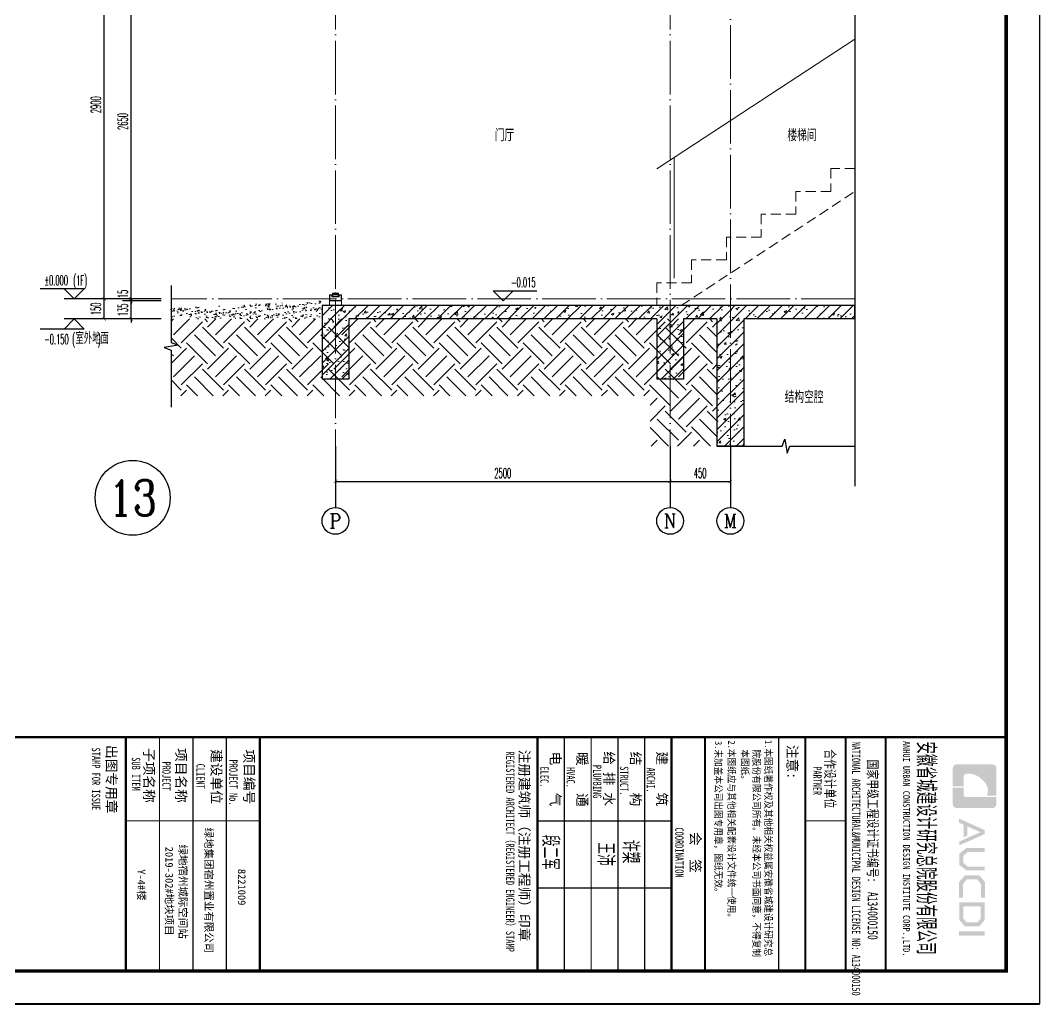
# Model space of a CAD drawing. Extents: x 826826 to 1642106, y -156213 to 399140.
# Drawn here: x 1610583 to 1618196, y 282493 to 289847 of the extents above; entities that cross this region are included whole.
import ezdxf
from ezdxf.enums import TextEntityAlignment as Align

# ---------------------------------------------------------------- set-up
doc = ezdxf.new("R2010")
doc.units = 0
doc.header["$LTSCALE"] = 1000
doc.linetypes.add('DOTE', pattern=[2.42, 2, -0.2, 0.02, -0.2])
doc.linetypes.add('HIDDEN', pattern=[0.375, 0.25, -0.125])
doc.layers.get('0').update_dxf_attribs({"linetype": 'CONTINUOUS'})
doc.layers.get('DEFPOINTS').update_dxf_attribs({"linetype": 'CONTINUOUS'})
for name, color, linetype in [('AXIS', 3, 'CONTINUOUS'), ('AXIS_TEXT', 4, 'CONTINUOUS'), ('DIM_ELEV', 3, 'CONTINUOUS'), ('DIM_SYMB', 3, 'CONTINUOUS'), ('PUB_DIM', 3, 'CONTINUOUS'), ('PUB_TEXT', 2, 'CONTINUOUS'), ('WALL', 5, 'CONTINUOUS'), ('yichutu', 7, 'CONTINUOUS'), ('图签文字', 4, 'CONTINUOUS')]:
    doc.layers.add(name, color=color, linetype=linetype)
for name, color, linetype, lineweight in [('DOTE', 251, 'DOTE', 9), ('PUB_HATCH', 8, 'CONTINUOUS', 9), ('S_WINDOW', 144, 'CONTINUOUS', 15), ('STAIR', 2, 'CONTINUOUS', 18), ('图框', 9, 'CONTINUOUS', 18), ('图签', 147, 'CONTINUOUS', 18), ('填充', 251, 'CONTINUOUS', 5), ('立面-栏杆', 105, 'CONTINUOUS', 15), ('细细', 250, 'CONTINUOUS', 0)]:
    doc.layers.add(name, color=color, linetype=linetype, lineweight=lineweight)
doc.styles.add('_TCH_AXIS', font='COMPLEX', dxfattribs={"bigfont": 'GBCBIG'})
doc.styles.add('_TCH_DIM', font='SIMPLEX.shx', dxfattribs={"width": 0.7, "bigfont": 'GBCBIG.shx'})
doc.styles.add('_TCH_DIM_T3', font='SIMPLEX.shx', dxfattribs={"width": 0.494118, "bigfont": 'GBCBIG.shx'})
doc.styles.add('COMPLEX', font='COMPLEX')
doc.styles.add('HT', font='simhei.ttf')
doc.styles.add('TSSD_REIN', font='tssdeng.shx', dxfattribs={"width": 0.7, "height": 300, "bigfont": 'tssdchn.shx'})
doc.styles.add('宋体', font='', dxfattribs={"height": 50})
doc.styles.add('建筑图签-1', font='simhei.ttf', dxfattribs={"width": 0.7})
doc.styles.add('建筑图签-2', font='TXT.shx', dxfattribs={"width": 0.5, "bigfont": 'HZTXT.shx'})
doc.styles.get('宋体').set_extended_font_data('SimSun')
doc.dimstyles.new('_TCH_ARCH&&25', dxfattribs={"dimtxt": 74.375, "dimasz": 25, "dimexe": 62.5, "dimexo": 75, "dimgap": 25, "dimtad": 1, "dimdec": 0, "dimzin": 0, "dimdsep": 46, "dimtxsty": '_TCH_DIM_T3', "dimblk": 'ARCHTICK', "dimcen": 0.09, "dimclrt": 7, "dimazin": 0, "dimtfac": 1, "dimtdec": 0, "dimtix": 1, "dimtmove": 2, "dimatfit": 3, "dimldrblk": 'ARCHTICK', "dimfxl": 0, "dimtolj": 1, "dimtzin": 0, "dimarcsym": 0})
pattern_1 = [(315, (608471.6497, -241800.7554), (-1.767766953, -1.767766953), []), (315, (608472.8282, -241800.7554), (-1.767766953, -1.767766953), [])]
pattern_2 = [(45, (689015.794, 456209.414), (-44.194174, 44.194174), []), (50, (689015.8, 456209.41), (179.315046, -15.688034), [18.75, -206.25]), (355, (689015.8, 456209.41), (-34.687833, 188.048033), [15, -165]), (100.4514, (689030.74, 456208.1), (144.627345, 172.359886), [15.935047, -175.285528]), (46.1842, (689015.8, 456259.41), (266.81026, -41.379754), [28.125, -309.375]), (96.6356, (689038.03, 456255.97), (233.665676, 243.52947), [23.90257, -262.92825]), (351.1842, (689015.8, 456259.41), (233.66549, 243.52965), [22.5, -247.5]), (21, (689040.8, 456246.91), (149.226763, -100.654723), [18.75, -206.25]), (326, (689040.8, 456246.91), (60.828833, 181.28751), [15, -165]), (71.4514, (689053.23, 456238.53), (210.055657, 80.632624), [15.935047, -175.285528]), (37.5, (689015.794, 456209.414), (3.039964, 83.2234635), [0, -163, 0, -167.5, 0, -165.625]), (7.5, (689015.79, 456209.41), (65.767384, 98.602928), [0, -95.5, 0, -159.25, 0, -63.125]), (327.5, (688960.044, 456209.414), (133.455609, -5.638718), [0, -62.5, 0, -195, 0, -258.75]), (317.5, (688935.04, 456209.41), (145.796542, 25.026246), [0, -81.25, 0, -129.5, 0, -183.75])]

# ---------------------------------------------------------------- blocks, each defined once
blk = doc.blocks.new('院标1')
h = blk.add_hatch(color=150)
h.dxf.hatch_style = 1
edge = h.paths.add_edge_path()
edge.add_spline(control_points=[(116373, 648379), (116379, 648379), (116382, 648379), (116391, 648379), (116391, 648379), (116391, 648379), (116616, 648379), (116616, 648379), (116616, 648379), (116616, 648379), (116616, 648054), (116616, 648054), (116616, 648054), (116616, 648054), (116108, 648054), (116108, 648054), (116108, 648054), (116028, 648054), (115963, 648111), (115963, 648199), (115963, 648199), (115963, 648199), (115963, 649215), (115963, 649215), (115963, 649215), (115963, 649295), (116018, 649360), (116108, 649360), (116108, 649360), (116108, 649360), (116897, 649360), (116897, 649360), (116897, 649360), (116897, 649360), (116897, 649080), (116897, 649080), (116897, 649080), (116897, 649080), (116566, 649140), (116356, 648859), (116356, 648859), (116245, 648719), (116240, 648545), (116247, 648466), (116247, 648466), (116254, 648386), (116247, 648466), (116247, 648466), (116247, 648466), (116247, 648466), (116258, 648374), (116373, 648379)], knot_values=[0, 0, 0, 0, 0.071429, 0.071429, 0.071429, 0.107143, 0.142857, 0.142857, 0.142857, 0.178571, 0.214286, 0.214286, 0.214286, 0.25, 0.285714, 0.285714, 0.285714, 0.321429, 0.357143, 0.357143, 0.357143, 0.392857, 0.428571, 0.428571, 0.428571, 0.464286, 0.5, 0.5, 0.5, 0.535714, 0.571429, 0.571429, 0.571429, 0.607143, 0.642857, 0.642857, 0.642857, 0.678571, 0.714286, 0.714286, 0.714286, 0.75, 0.785714, 0.785714, 0.785714, 0.821429, 0.857143, 0.857143, 0.857143, 0.928571, 1, 1, 1, 1], degree=3, periodic=0)
h = blk.add_hatch(color=150)
h.dxf.hatch_style = 1
edge = h.paths.add_edge_path()
edge.add_spline(control_points=[(117268, 649215), (117268, 649215), (117268, 648199), (117268, 648199), (117268, 648199), (117268, 648114), (117212, 648054), (117123, 648054), (117123, 648054), (117123, 648054), (116663, 648054), (116663, 648054), (116663, 648054), (116663, 648054), (116663, 648379), (116663, 648379), (116663, 648379), (116663, 648379), (116865, 648379), (116865, 648379), (116865, 648379), (116907, 648379), (116941, 648413), (116941, 648455), (116941, 648455), (116941, 648455), (116941, 649360), (116941, 649360), (116941, 649360), (116941, 649360), (117123, 649360), (117123, 649360), (117123, 649360), (117204, 649360), (117268, 649306), (117268, 649215)], knot_values=[0, 0, 0, 0, 0.1, 0.1, 0.1, 0.15, 0.2, 0.2, 0.2, 0.25, 0.3, 0.3, 0.3, 0.35, 0.4, 0.4, 0.4, 0.45, 0.5, 0.5, 0.5, 0.55, 0.6, 0.6, 0.6, 0.65, 0.7, 0.7, 0.7, 0.75, 0.8, 0.8, 0.8, 0.9, 1, 1, 1, 1], degree=3, periodic=0)
blk = doc.blocks.new('GFDDDDRG')
at = {"layer": '图框'}
h = blk.add_hatch(color=256, dxfattribs=at)
h.paths.add_polyline_path([(922489, -158906), (922489, -158969), (922104, -158969), (922104, -158906)])
h.paths.add_polyline_path([(922431, -158530), (922168, -158530), (922168, -158710), (922221, -158772), (922380, -158772), (922431, -158712)], flags=16)
h.paths.add_polyline_path([(922490, -158471), (922109, -158471), (922109, -158732), (922194, -158831), (922408, -158831), (922490, -158733)])
h.paths.add_polyline_path([(922492, -158399), (922434, -158399), (922434, -158196), (922378, -158129), (922219, -158129), (922167, -158196), (922167, -158400), (922107, -158400), (922107, -158169), (922194, -158067), (922408, -158067), (922492, -158166)])
h.paths.add_polyline_path([(922491, -157658), (922491, -157718), (922235, -157718), (922170, -157775), (922170, -157880), (922235, -157937), (922491, -157937), (922491, -157994), (922217, -157994), (922108, -157912), (922108, -157743), (922218, -157658)])
h.paths.add_polyline_path([(922490, -157392), (922490, -157450), (922108, -157621), (922108, -157564), (922425, -157423), (922231, -157335), (922231, -157471), (922173, -157501), (922173, -157311), (922107, -157282), (922107, -157220)])
for p, q in [((920410, -156002), (920410, -159502)), ((921010, -156002), (921010, -159502)), ((921010, -156002), (921010, -159502))]:
    blk.add_line(p, q, dxfattribs=at)
blk.add_lwpolyline([(923310, -107437), (923310, -159999), (893610, -159999), (893610, -107437)], close=True, dxfattribs=at)
blk.add_lwpolyline([(923310, -107437), (923310, -159999), (893610, -159999), (893610, -107437)], close=True, dxfattribs=at)
at = {"layer": '图框', "const_width": 50}
blk.add_lwpolyline([(894110, -159499), (922810, -159499), (922810, -108687), (894110, -108687)], close=True, dxfattribs=at)
at = {"layer": '图框'}
for points, const_width in [([(894110, -156002), (922810, -156002)], 35), ([(909660, -159502), (909660, -156002)], 35), ([(910160, -156002), (910160, -159502)], 17.5), ([(910660, -156002), (910660, -159502)], 17.5), ([(911160, -156002), (911160, -159502)], 17.5), ([(911660, -156002), (911660, -159502)], 35), ([(911660, -156002), (911660, -159502)], 35), ([(915810, -156006), (915810, -159506)], 35), ([(916210, -156006), (916210, -159506)], 17.5), ([(916610, -156006), (916610, -159506)], 17.5), ([(917010, -156006), (917010, -159506)], 17.5), ([(917410, -156006), (917410, -159506)], 17.5), ([(917810, -156006), (917810, -159506)], 35), ([(917810, -156006), (917810, -159506)], 35), ([(918310, -156006), (918310, -159506)], 30), ([(919410, -156002), (919410, -159502)], 17.5), ([(919810, -156002), (919810, -159502)], 30), ([(919810, -156002), (919810, -159502)], 30), ([(920410, -156002), (920410, -159502)], 30), ([(920410, -156002), (920410, -159502)], 30), ([(921010, -156002), (921010, -159502)], 30), ([(909660, -157252), (911660, -157252)], 17.5), ([(917810, -157256), (915810, -157256)], 17.5), ([(920410, -157252), (919810, -157252)], 17.5), ([(917810, -158256), (915810, -158256)], 17.5)]:
    blk.add_lwpolyline(points, dxfattribs=dict(at, const_width=const_width))
at = {"xscale": 0.5, "yscale": 0.5, "zscale": 0.5, "rotation": 270}
blk.add_blockref('院标1', (597985, -98428), dxfattribs=at)
at = {"layer": '图框'}
for s, height, style, width, p in [('3.未加盖本公司出图专用章，图纸无效。', 105, 'HT', 0.88, (918459, -156061)), (' 2.本图纸应与其他相关配套设计文件统一使用。 ', 105, 'HT', 0.88, (918656, -155989)), ('1.本图纸著作权及其他相关权益属安徽省城建设计研究总', 105, 'HT', 0.88, (919206, -156045)), ('NATIONAL ARCHITECTURAL&MUNICIPAL DESIGN LICENSE NO: A134000150', 125, '建筑图签-1', 0.6, (920507, -156070)), ('ANHUI URBAN CONSTRUCTION DESIGN INSTITUTE CORP.,LTD.', 100, '建筑图签-1', 0.91, (921271, -156061)), ('STAMP FOR ISSUE', 125, '建筑图签-1', 0.7, (909150, -156158)), ('REGISTERED ARCHITECT（REGISTERED ENGINEER）STAMP', 125, '建筑图签-1', 0.7, (915339, -156216)), ('本图纸。', 105, 'HT', 0.88, (918854, -156184)), ('院股份有限公司所有。未经本公司书面同意，不得复制', 105, 'HT', 0.88, (919029, -156184)), ('SUB ITEM', 125, '建筑图签-1', 0.7, (909748, -156303)), ('PROJECT', 125, '建筑图签-1', 0.7, (910203, -156366)), ('PROJECT No.', 125, '建筑图签-1', 0.7, (911202, -156337, -899)), ('CLIENT', 125, '建筑图签-1', 0.7, (910713, -156399)), ('ELEC.', 125, '建筑图签-1', 0.7, (915850, -156441)), ('HVAC.', 125, '建筑图签-1', 0.7, (916242, -156449)), ('PLUMBING', 125, '建筑图签-1', 0.7, (916639, -156417)), ('STRUCT.', 125, '建筑图签-1', 0.7, (917042, -156437)), ('ARCHI.', 125, '建筑图签-1', 0.7, (917441, -156457)), ('PARTNER', 125, '建筑图签-1', 0.6, (919927, -156439)), ('COORDINATION', 125, '建筑图签-1', 0.7, (917866, -157352))]:
    blk.add_text(s, height=height, rotation=270, dxfattribs=dict(at, style=style, width=width)).set_placement(p)
at = {"layer": '图签', "color": 2, "style": '宋体'}
for s, height, p in [('绿地集团宿州置业有限公司', 114.67, (910841, -157355)), ('2019-302#地块项目', 114.67, (910249, -157640)), ('绿地宿州城际空间站', 114.7, (910454, -157607)), ('Y-4#楼', 114.7, (909834, -157977)), ('8221009', 114.7, (911334, -157971))]:
    blk.add_text(s, height=height, rotation=270, dxfattribs=at).set_placement(p)
at = {"layer": '图签文字', "color": 7, "style": '建筑图签-1'}
for s, height, width, p in [('安徽省城建设计研究总院股份有限公司', 250, 0.55, (921498, -156066)), ('合作设计单位', 150, 0.7, (920105, -156184)), ('国家甲级工程设计证书编号:  A134000150', 150, 0.7, (920743, -156338))]:
    blk.add_text(s, height=height, rotation=270, dxfattribs=dict(at, width=width)).set_placement(p)
for s, p in [('出图专用章', (909369, -156120)), ('子项名称', (909930, -156165)), ('项目名称', (910408, -156165)), ('建设单位', (910937, -156182)), ('项目编号', (911426, -156186)), ('注册建筑师（注册工程师）印章', (915537, -156190)), ('给 排 水', (916802, -156214)), ('结    构', (917199, -156219)), ('建    筑', (917593, -156217)), ('注意:', (919541, -156118)), ('电    气', (916001, -156219)), ('暖    通', (916401, -156224)), ('会  签', (918094, -157419))]:
    blk.add_text(s, height=150, rotation=270, dxfattribs=at).set_placement(p)
at = {"layer": '图签文字', "color": 1, "style": '建筑图签-2', "width": 0.7}
for s, p in [('段二军', (915876, -157462)), ('王沛', (916703, -157575)), ('许槊', (917074, -157539))]:
    blk.add_text(s, height=250, rotation=270, dxfattribs=at).set_placement(p)
blk = doc.blocks.new('yct-1051-594-26275-14850-25-1002.0')
at = {"layer": 'yichutu', "color": 7}
blk.add_lwpolyline([(0, 0), (0, 14850), (26275, 14850), (26275, 0)], close=True, dxfattribs=at)
blk = doc.blocks.new('_ArchTick')
at = {"color": 0, "linetype": 'ByBlock', "const_width": 0.15}
blk.add_lwpolyline([(-0.5, -0.5), (0.5, 0.5)], dxfattribs=at)
blk = doc.blocks.new('*D1407')
at = {"layer": 'AXIS', "color": 0, "lineweight": -2}
for p, q in [((1612936.1, 286591.4), (1612936.1, 286339.8)), ((1615436.1, 286591.4), (1615436.1, 286339.8)), ((1612936.1, 286402.3), (1615436.1, 286402.3))]:
    blk.add_line(p, q, dxfattribs=at)
at = {"layer": 'DEFPOINTS', "color": 0}
for p in [(1612936.1, 286666.4), (1615436.1, 286666.4), (1615436.1, 286402.3)]:
    blk.add_point(p, dxfattribs=at)
at = {"layer": 'AXIS', "color": 0, "lineweight": -2, "xscale": 25, "yscale": 25, "zscale": 25, "rotation": 180}
blk.add_blockref('_ArchTick', (1612936.1, 286402.3), dxfattribs=at)
at = {"layer": 'AXIS', "color": 0, "lineweight": -2, "xscale": 25, "yscale": 25, "zscale": 25}
blk.add_blockref('_ArchTick', (1615436.1, 286402.3), dxfattribs=at)
at = {"layer": 'AXIS', "color": 7, "insert": (1614186.1, 286464.5), "char_height": 74.38, "attachment_point": 5, "style": '_TCH_DIM_T3'}
blk.add_mtext('\\A1;2500', dxfattribs=at)
blk = doc.blocks.new('*D1408')
at = {"layer": 'AXIS', "color": 0, "lineweight": -2}
for p, q in [((1615436.1, 286591.4), (1615436.1, 286339.8)), ((1615886.1, 286591.4), (1615886.1, 286339.8)), ((1615436.1, 286402.3), (1615886.1, 286402.3))]:
    blk.add_line(p, q, dxfattribs=at)
at = {"layer": 'DEFPOINTS', "color": 0}
for p in [(1615436.1, 286666.4), (1615886.1, 286666.4), (1615886.1, 286402.3)]:
    blk.add_point(p, dxfattribs=at)
at = {"layer": 'AXIS', "color": 0, "lineweight": -2, "xscale": 25, "yscale": 25, "zscale": 25, "rotation": 180}
blk.add_blockref('_ArchTick', (1615436.1, 286402.3), dxfattribs=at)
at = {"layer": 'AXIS', "color": 0, "lineweight": -2, "xscale": 25, "yscale": 25, "zscale": 25}
blk.add_blockref('_ArchTick', (1615886.1, 286402.3), dxfattribs=at)
at = {"layer": 'AXIS', "color": 7, "insert": (1615661.1, 286464.5), "char_height": 74.38, "attachment_point": 5, "style": '_TCH_DIM_T3'}
blk.add_mtext('\\A1;450', dxfattribs=at)
blk = doc.blocks.new('*D1446')
at = {"layer": 'DEFPOINTS', "color": 0}
for p in [(1611409.1, 287751.2), (1611709.1, 287751.2), (1611709.1, 287615.9)]:
    blk.add_point(p, dxfattribs=at)
at = {"layer": 'PUB_DIM', "color": 0, "lineweight": -2}
for p, q in [((1611634.1, 287751.2), (1611346.6, 287751.2)), ((1611409.1, 287751.2), (1611409.1, 287776.2)), ((1611409.1, 287615.9), (1611409.1, 287751.2)), ((1611634.1, 287615.9), (1611346.6, 287615.9)), ((1611409.1, 287615.9), (1611409.1, 287590.9))]:
    blk.add_line(p, q, dxfattribs=at)
at = {"layer": 'PUB_DIM', "color": 0, "lineweight": -2, "xscale": 25, "yscale": 25, "zscale": 25}
for p, rotation in [((1611409.1, 287751.2), 270), ((1611409.1, 287615.9), 90)]:
    blk.add_blockref('_ArchTick', p, dxfattribs=dict(at, rotation=rotation))
at = {"layer": 'PUB_DIM', "color": 7, "insert": (1611346.9, 287683.5), "char_height": 74.38, "attachment_point": 5, "rotation": 90, "style": '_TCH_DIM_T3'}
blk.add_mtext('\\A1;135', dxfattribs=at)
blk = doc.blocks.new('*D1447')
at = {"layer": 'DEFPOINTS', "color": 0}
for p in [(1611409.1, 287766.4), (1611709.1, 287766.4), (1611709.1, 287751.2)]:
    blk.add_point(p, dxfattribs=at)
at = {"layer": 'PUB_DIM', "color": 0, "lineweight": -2}
for p, q in [((1611634.1, 287766.4), (1611346.6, 287766.4)), ((1611634.1, 287751.2), (1611346.6, 287751.2)), ((1611409.1, 287766.4), (1611409.1, 287791.4)), ((1611409.1, 287751.2), (1611409.1, 287766.4)), ((1611409.1, 287751.2), (1611409.1, 287726.2))]:
    blk.add_line(p, q, dxfattribs=at)
at = {"layer": 'PUB_DIM', "color": 0, "lineweight": -2, "xscale": 25, "yscale": 25, "zscale": 25}
for p, rotation in [((1611409.1, 287766.4), 270), ((1611409.1, 287751.2), 90)]:
    blk.add_blockref('_ArchTick', p, dxfattribs=dict(at, rotation=rotation))
at = {"layer": 'PUB_DIM', "color": 7, "insert": (1611346.9, 287802.5), "char_height": 74.38, "attachment_point": 5, "rotation": 90, "style": '_TCH_DIM_T3'}
blk.add_mtext('\\A1;15', dxfattribs=at)
blk = doc.blocks.new('*D1448')
at = {"layer": 'DEFPOINTS', "color": 0}
for p in [(1611409.1, 290416.4), (1611709.1, 290416.4), (1611709.1, 287766.4)]:
    blk.add_point(p, dxfattribs=at)
at = {"layer": 'PUB_DIM', "color": 0, "lineweight": -2}
for p, q in [((1611634.1, 290416.4), (1611346.6, 290416.4)), ((1611409.1, 287766.4), (1611409.1, 290416.4)), ((1611634.1, 287766.4), (1611346.6, 287766.4))]:
    blk.add_line(p, q, dxfattribs=at)
at = {"layer": 'PUB_DIM', "color": 0, "lineweight": -2, "xscale": 25, "yscale": 25, "zscale": 25}
for p, rotation in [((1611409.1, 290416.4), 90), ((1611409.1, 287766.4), 270)]:
    blk.add_blockref('_ArchTick', p, dxfattribs=dict(at, rotation=rotation))
at = {"layer": 'PUB_DIM', "color": 7, "insert": (1611346.9, 289091.4), "char_height": 74.38, "attachment_point": 5, "rotation": 90, "style": '_TCH_DIM_T3'}
blk.add_mtext('\\A1;2650', dxfattribs=at)
blk = doc.blocks.new('*D1465')
at = {"layer": 'DEFPOINTS', "color": 0}
for p in [(1611209.1, 287766.4), (1611709.1, 287766.4), (1611709.1, 287615.9)]:
    blk.add_point(p, dxfattribs=at)
at = {"layer": 'PUB_DIM', "color": 0, "lineweight": -2}
for p, q in [((1611634.1, 287766.4), (1611146.6, 287766.4)), ((1611209.1, 287615.9), (1611209.1, 287766.4)), ((1611634.1, 287615.9), (1611146.6, 287615.9))]:
    blk.add_line(p, q, dxfattribs=at)
at = {"layer": 'PUB_DIM', "color": 0, "lineweight": -2, "xscale": 25, "yscale": 25, "zscale": 25}
for p, rotation in [((1611209.1, 287766.4), 90), ((1611209.1, 287615.9), 270)]:
    blk.add_blockref('_ArchTick', p, dxfattribs=dict(at, rotation=rotation))
at = {"layer": 'PUB_DIM', "color": 7, "insert": (1611146.9, 287691.1), "char_height": 74.38, "attachment_point": 5, "rotation": 90, "style": '_TCH_DIM_T3'}
blk.add_mtext('\\A1;150', dxfattribs=at)
blk = doc.blocks.new('*D1466')
at = {"layer": 'DEFPOINTS', "color": 0}
for p in [(1611209.1, 290666.4), (1611709.1, 290666.4), (1611709.1, 287766.4)]:
    blk.add_point(p, dxfattribs=at)
at = {"layer": 'PUB_DIM', "color": 0, "lineweight": -2}
for p, q in [((1611634.1, 290666.4), (1611146.6, 290666.4)), ((1611209.1, 287766.4), (1611209.1, 290666.4)), ((1611634.1, 287766.4), (1611146.6, 287766.4))]:
    blk.add_line(p, q, dxfattribs=at)
at = {"layer": 'PUB_DIM', "color": 0, "lineweight": -2, "xscale": 25, "yscale": 25, "zscale": 25}
for p, rotation in [((1611209.1, 290666.4), 90), ((1611209.1, 287766.4), 270)]:
    blk.add_blockref('_ArchTick', p, dxfattribs=dict(at, rotation=rotation))
at = {"layer": 'PUB_DIM', "color": 7, "insert": (1611146.9, 289216.4), "char_height": 74.38, "attachment_point": 5, "rotation": 90, "style": '_TCH_DIM_T3'}
blk.add_mtext('\\A1;2900', dxfattribs=at)
blk = doc.blocks.new('_AXISO')
blk.add_circle((0, 0), 0.5)
at = {"layer": 'AXIS_TEXT', "style": 'COMPLEX', "width": 1.041667}
blk.add_attdef('A', text='', height=0.56, dxfattribs=at).set_placement((-0.25, -0.28), (0.25, -0.28), align=Align.FIT)

msp = doc.modelspace()

# ---------------------------------------------------------------- hatches: boundary and pattern name
at = {"layer": 'PUB_HATCH'}
h = msp.add_hatch(dxfattribs=at)
h.set_pattern_fill('钢筋混凝土', color=256, scale=25, style=0)
h.set_pattern_definition(pattern_2)
h.paths.add_polyline_path([(1613036.9, 287616.38), (1612837.07, 287716.38), (1612836.09, 287166.56), (1613036.09, 287166.2)])
h = msp.add_hatch(dxfattribs=at)
h.set_pattern_fill('钢筋混凝土', color=256, scale=25, style=0)
h.set_pattern_definition(pattern_2)
h.paths.add_polyline_path([(1615436.1, 287649.72), (1615436.1, 287716.38), (1612837.07, 287716.38), (1613036.9, 287616.38), (1615336.1, 287616.38)])
h = msp.add_hatch(dxfattribs=at)
h.set_pattern_fill('钢筋混凝土', color=256, scale=25, style=0)
h.set_pattern_definition(pattern_2)
h.paths.add_polyline_path([(1615436.1, 287649.72), (1615336.1, 287616.38), (1615336.1, 287166.38), (1615536.1, 287166.38), (1615536.1, 287616.38)])
h = msp.add_hatch(dxfattribs=at)
h.set_pattern_fill('钢筋混凝土', color=256, scale=25, style=0)
h.set_pattern_definition(pattern_2)
h.paths.add_polyline_path([(1615886.09, 287649.72), (1615886.09, 287716.38), (1615436.1, 287716.38), (1615436.1, 287649.72), (1615536.1, 287616.38), (1615786.09, 287616.38)])
h = msp.add_hatch(dxfattribs=at)
h.set_pattern_fill('钢筋混凝土', color=256, scale=25, style=0)
h.set_pattern_definition(pattern_2)
h.paths.add_polyline_path([(1615886.09, 287649.72), (1615786.09, 287616.38), (1615786.09, 286666.4), (1615986.09, 286666.4), (1615986.09, 287616.38)])
h = msp.add_hatch(dxfattribs=at)
h.set_pattern_fill('钢筋混凝土', color=256, scale=25, style=0)
h.set_pattern_definition(pattern_2)
h.paths.add_polyline_path([(1616816.3, 287716.38), (1615886.09, 287716.38), (1615886.09, 287649.72), (1615986.09, 287616.38), (1616816.3, 287616.38)])
at = {"layer": '填充'}
h = msp.add_hatch(dxfattribs=at)
h.set_pattern_fill('AR-CONC', color=256, scale=50, style=0)
h.set_pattern_definition([(50, (-12974761.904, -5068141.34), (91.0923345, -7.96954277), [9.525, -104.775]), (355, (-12974761.9, -5068141.34), (-17.621413, 95.52832144), [7.62, -83.82]), (100.451, (-12974754.31, -5068142), (73.47125083, 87.5583439), [8.095, -89.045]), (46.1842, (-12974761.9, -5068115.94), (135.53952045, -21.021164), [14.2875, -157.1625]), (96.6356, (-12974750.61, -5068117.69), (118.7021172, 123.712778), [12.1425, -133.5675]), (351.184, (-12974761.9, -5068115.94), (118.7023029, 123.7125589), [11.43, -125.73]), (21, (-12974749.204, -5068122.29), (75.8074399, -51.13275926), [9.525, -104.775]), (326, (-12974749.2, -5068122.29), (30.9010142, 92.09398306), [7.62, -83.82]), (71.4514, (-12974742.89, -5068126.55), (106.7082454, 40.96142886), [8.095, -89.045]), (37.5, (-12974761.904, -5068141.337), (1.544301625, 42.277519437), [0, -82.804, 0, -85.09, 0, -84.1375]), (7.5, (-12974761.904, -5068141.337), (33.40983126, 50.09028741), [0, -48.514, 0, -80.899, 0, -32.0675]), (327.5, (-12974790.225, -5068141.337), (67.79529758, -2.864372), [0, -31.75, 0, -99.06, 0, -131.445]), (317.5, (-12974802.925, -5068141.337), (74.0645907, 12.71324552), [0, -41.275, 0, -65.786, 0, -93.345])])
h.paths.add_polyline_path([(1611709.08, 287695.07), (1611709.08, 287616.75), (1612836.11, 287616.75), (1612836.11, 287751.18)])
h = msp.add_hatch(dxfattribs=at)
h.set_pattern_fill('EARTH', color=250, scale=70, angle=45, style=0)
h.set_pattern_definition([(45, (814382.77, -98847.88), (0, 314.308964), [222.25, -222.25]), (45, (814323.83, -98788.95), (0, 314.308964), [222.25, -222.25]), (45, (814264.9, -98730.01), (0, 314.308964), [222.25, -222.25]), (135, (814264.9, -98690.72), (-314.308964, 0), [222.25, -222.25]), (135, (814323.83, -98631.8), (-314.308964, 0), [222.25, -222.25]), (135, (814382.77, -98572.86), (-314.308964, 0), [222.25, -222.25])])
h.paths.add_polyline_path([(1611709.08, 287042.04), (1615286.09, 287042.04), (1615286.09, 286666.4), (1615786.1, 286666.4), (1615786.09, 287616.6), (1611709.08, 287616.37)])
at = {"layer": '细细'}
h = msp.add_hatch(dxfattribs=at)
h.set_pattern_fill('金属', color=256, style=0)
h.set_pattern_definition(pattern_1)
h.paths.add_polyline_path([(1612913.55, 287784.68), (1612913.55, 287809.68), (1612925.55, 287809.68), (1612925.55, 287799.68), (1612946.55, 287799.68), (1612946.55, 287809.68), (1612958.55, 287809.68), (1612958.55, 287784.68)])
h.paths.add_polyline_path([(1612956.55, 287786.68), (1612956.55, 287807.68), (1612948.55, 287807.68), (1612948.55, 287797.68), (1612923.55, 287797.68), (1612923.55, 287807.68), (1612915.55, 287807.68), (1612915.55, 287786.68)], flags=16)
h = msp.add_hatch(color=256, dxfattribs=at)
edge = h.paths.add_edge_path()
edge.add_line((1612940.55, 287799.68), (1612940.55, 287811.68))
edge.add_arc((1612936.05, 287819.98), 9.44, 241.517547, 298.482453, ccw=False)
edge.add_line((1612931.55, 287811.68), (1612931.55, 287799.68))
edge.add_arc((1612936.05, 287791.39), 9.44, 61.517547, 118.482453, ccw=False)
h = msp.add_hatch(dxfattribs=at)
h.set_pattern_fill('金属', color=256, style=0)
h.set_pattern_definition(pattern_1)
h.paths.add_polyline_path([(1612981.05, 287796.19), (1612961.05, 287796.19), (1612961.05, 287782.68), (1612911.05, 287782.68), (1612911.05, 287796.19), (1612891.05, 287796.19), (1612891.05, 287751.19), (1612981.05, 287751.19)])
h.paths.add_polyline_path([(1612963.05, 287780.68), (1612963.05, 287794.19), (1612979.05, 287794.19), (1612979.05, 287753.19), (1612893.05, 287753.19), (1612893.05, 287794.19), (1612909.05, 287794.19), (1612909.05, 287780.68)], flags=16)

# ---------------------------------------------------------------- linework, layer by layer
at = {"layer": 'AXIS'}
for p, q in [((1612936.06, 286666.4), (1612936.06, 286207.01)), ((1615436.06, 286666.4), (1615436.06, 286207.01)), ((1615886.06, 286666.4), (1615886.06, 286207.01))]:
    msp.add_line(p, q, dxfattribs=at)
at = {"layer": 'AXIS', "color": 6}
msp.add_circle((1611421.48, 286279.82), 280, dxfattribs=at)
at = {"layer": 'DIM_ELEV'}
for p, q in [((1611059.08, 287841.38), (1610731.08, 287841.38)), ((1610984.08, 287766.38), (1610909.08, 287841.38)), ((1610984.08, 287766.38), (1611059.08, 287841.38)), ((1611409.08, 287766.38), (1610909.08, 287766.38)), ((1610984.08, 287615.91), (1610909.08, 287540.91)), ((1611409.08, 287615.91), (1610909.08, 287615.91)), ((1610984.08, 287615.91), (1611059.08, 287540.91)), ((1611059.08, 287540.91), (1610731.08, 287540.91))]:
    msp.add_line(p, q, dxfattribs=at)
at = {"layer": 'DIM_ELEV', "color": 6}
for p, q in [((1614188.56, 287751.28), (1614113.56, 287826.28)), ((1614113.56, 287826.28), (1614441.56, 287826.28)), ((1614188.56, 287751.28), (1614263.56, 287826.28))]:
    msp.add_line(p, q, dxfattribs=at)
at = {"layer": 'DIM_SYMB'}
for points in [[(1616816.3, 305686.4), (1616816.3, 296054.52), (1616868.8, 296035.41), (1616763.8, 296016.89), (1616816.3, 295998.27), (1616816.3, 286366.38)], [(1611709.08, 287866.38), (1611709.08, 287440.39), (1611761.58, 287421.28), (1611656.58, 287402.76), (1611709.08, 287384.14), (1611709.08, 286958.14)], [(1615786.09, 286666.4), (1616273.07, 286666.4), (1616292.18, 286718.9), (1616310.7, 286613.9), (1616329.32, 286666.4), (1616816.3, 286666.4)]]:
    msp.add_lwpolyline(points, dxfattribs=at)
at = {"layer": 'DOTE', "color": 1, "linetype": 'DOTE', "ltscale": 0.2}
for p, q in [((1615886.08, 306266.39), (1615886.09, 286666.4)), ((1612936.09, 293566.39), (1612936.09, 286666.4)), ((1615436.09, 293566.39), (1615436.09, 286666.4)), ((1616816.3, 287766.39), (1611709.08, 287766.39))]:
    msp.add_line(p, q, dxfattribs=at)
at = {"layer": 'S_WINDOW'}
for points in [[(1612913.55, 287784.68), (1612913.55, 287809.68), (1612925.55, 287809.68), (1612925.55, 287799.68), (1612946.55, 287799.68), (1612946.55, 287809.68), (1612958.55, 287809.68), (1612958.55, 287784.68)], [(1612915.55, 287786.68), (1612915.55, 287807.68), (1612923.55, 287807.68), (1612923.55, 287797.68), (1612948.55, 287797.68), (1612948.55, 287807.68), (1612956.55, 287807.68), (1612956.55, 287786.68)], [(1612891.04, 287751.18), (1612981.06, 287751.18), (1612981.06, 287716.38), (1612891.04, 287716.38)], [(1612891.05, 287751.19), (1612891.05, 287796.19), (1612911.05, 287796.19), (1612911.05, 287782.68), (1612961.05, 287782.68), (1612961.05, 287796.19), (1612981.05, 287796.19), (1612981.05, 287751.19)], [(1612893.05, 287753.19), (1612893.05, 287794.19), (1612909.05, 287794.19), (1612909.05, 287780.68), (1612963.05, 287780.68), (1612963.05, 287794.19), (1612979.05, 287794.19), (1612979.05, 287753.19)]]:
    msp.add_lwpolyline(points, close=True, dxfattribs=at)
at = {"layer": 'STAIR', "linetype": 'HIDDEN', "ltscale": 0.3}
msp.add_line((1615518.42, 287716.38), (1616816.3, 288567.93), dxfattribs=at)
msp.add_lwpolyline([(1616816.3, 288739.92), (1616636.14, 288739.92), (1616636.14, 288569.33), (1616376.14, 288569.33), (1616376.14, 288398.75), (1616116.14, 288398.75), (1616116.14, 288228.16), (1615856.14, 288228.16), (1615856.14, 288057.57), (1615596.14, 288057.57), (1615596.14, 287886.98), (1615336.14, 287886.98), (1615336.14, 287716.39)], dxfattribs=at)
at = {"layer": 'WALL'}
for p, q in [((1612837.07, 287716.38), (1612836.09, 287166.56)), ((1615436.1, 287716.38), (1612837.07, 287716.38)), ((1615886.09, 287716.38), (1615436.1, 287716.38)), ((1616816.3, 287716.38), (1615886.09, 287716.38)), ((1616816.3, 287616.38), (1616816.3, 287716.38)), ((1613036.9, 287616.38), (1613036.09, 287166.2)), ((1615336.1, 287616.38), (1613036.9, 287616.38)), ((1615336.1, 287616.38), (1615336.1, 287166.38)), ((1615786.09, 287616.38), (1615536.1, 287616.38)), ((1615536.1, 287616.38), (1615536.1, 287166.38)), ((1615786.09, 287616.38), (1615786.09, 286666.4)), ((1616816.3, 287616.38), (1615986.09, 287616.38)), ((1615986.09, 287616.38), (1615986.09, 286666.4)), ((1613036.09, 287166.2), (1612836.09, 287166.56)), ((1615536.1, 287166.38), (1615336.1, 287166.38)), ((1615986.09, 286666.4), (1615786.09, 286666.4))]:
    msp.add_line(p, q, dxfattribs=at)
at = {"layer": '立面-栏杆', "color": 4}
for p, q in [((1616816.3, 289707.83), (1615336.14, 288736.68)), ((1615466.14, 287921.98), (1615466.14, 288821.98))]:
    msp.add_line(p, q, dxfattribs=at)
at = {"layer": '细细'}
msp.add_lwpolyline([(1612940.55, 287799.68), (1612940.55, 287811.68, -0.2538047), (1612931.55, 287811.68), (1612931.55, 287799.68, -0.2538047)], format="xyb", close=True, dxfattribs=at)

# ---------------------------------------------------------------- block references
at = {"xscale": 0.5, "yscale": 0.5, "zscale": 0.5}
msp.add_blockref('GFDDDDRG', (1156541.4, 362492.89), dxfattribs=at)
at = {"layer": 'AXIS'}
ref = msp.add_blockref('_AXISO', (1612936.06, 286107.01), dxfattribs=dict(at, xscale=200, yscale=200, zscale=200))
ref.add_attrib('A', 'P', dxfattribs={"layer": 'AXIS_TEXT', "height": 108.81, "style": '_TCH_AXIS'}).set_placement((1612892.02, 286052.6), (1612980.11, 286052.6), align=Align.FIT)
ref = msp.add_blockref('_AXISO', (1615436.06, 286107.01), dxfattribs=dict(at, xscale=200, yscale=200, zscale=200))
ref.add_attrib('A', 'N', dxfattribs={"layer": 'AXIS_TEXT', "height": 103.82, "style": '_TCH_AXIS'}).set_placement((1615389.1, 286055.1), (1615483.03, 286055.1), align=Align.FIT)
ref = msp.add_blockref('_AXISO', (1615886.06, 286107.01), dxfattribs=dict(at, xscale=200, yscale=200, zscale=200))
ref.add_attrib('A', 'M', dxfattribs={"layer": 'AXIS_TEXT', "height": 98.99, "style": '_TCH_AXIS'}).set_placement((1615836.56, 286057.51), (1615935.56, 286057.51), align=Align.FIT)
at = {"layer": 'yichutu', "rotation": 270}
msp.add_blockref('yct-1051-594-26275-14850-25-1002.0', (1603346.29, 308774.41), dxfattribs=at)

# ---------------------------------------------------------------- texts
at = {"layer": 'AXIS_TEXT', "color": 6, "style": '_TCH_AXIS'}
msp.add_text('13', height=262.756, dxfattribs=at).set_placement((1611240.06, 286148.45), (1611602.91, 286148.45), align=Align.FIT)
at = {"layer": 'PUB_TEXT'}
for s, height, style, width, p in [('门厅', 90, 'TSSD_REIN', 0.7, (1614126.31, 288944.15)), ('楼梯间', 90, 'TSSD_REIN', 0.7, (1616312.09, 288944.15)), ('(1F)', 74.375, '_TCH_DIM', 0.494118, (1610977.46, 287866.41)), ('%%P0.000', 74.375, '_TCH_DIM', 0.494118, (1610762.08, 287867.63)), ('-0.150', 74.375, '_TCH_DIM', 0.494118, (1610760.68, 287427.16)), ('(', 74.38, '_TCH_DIM', 0.494118, (1610969.41, 287428.39)), ('室外地面', 89.362, '_TCH_DIM', 0.7, (1610993.91, 287428.39)), (')', 74.38, '_TCH_DIM', 0.494118, (1611160.71, 287428.39)), ('结构空腔', 90, 'TSSD_REIN', 0.7, (1616292.18, 286988.19))]:
    msp.add_text(s, height=height, dxfattribs=dict(at, style=style, width=width)).set_placement(p)
at = {"layer": 'PUB_TEXT', "color": 6, "style": '_TCH_DIM', "width": 0.494118}
msp.add_text('-0.015', height=74.375, dxfattribs=at).set_placement((1614248.56, 287852.53))

# ---------------------------------------------------------------- dimensions: what is measured, and where the dimension line sits
at = {"layer": 'AXIS'}
for p1, p2, picture, middle in [((1612936.06, 286666.38), (1615436.09, 286666.38), '*D1407', (1614186.08, 286464.53)), ((1615436.09, 286666.38), (1615886.09, 286666.38), '*D1408', (1615661.09, 286464.53))]:
    dim = msp.add_aligned_dim(p1=p1, p2=p2, distance=-264.03, dimstyle='_TCH_ARCH&&25', dxfattribs=at)
    dim.commit()
    dim.dimension.update_dxf_attribs({"geometry": picture, "text_midpoint": middle})
at = {"layer": 'PUB_DIM'}
for p1, p2, distance, picture, middle in [((1611709.08, 287766.38), (1611709.08, 290666.38), 500, '*D1466', (1611146.89, 289216.38)), ((1611709.08, 287766.38), (1611709.08, 290416.38), 300, '*D1448', (1611346.89, 289091.38)), ((1611709.08, 287615.91), (1611709.08, 287766.38), 500, '*D1465', (1611146.89, 287691.15)), ((1611709.08, 287615.91), (1611709.08, 287751.18), 300, '*D1446', (1611346.89, 287683.55))]:
    dim = msp.add_aligned_dim(p1=p1, p2=p2, distance=distance, dimstyle='_TCH_ARCH&&25', dxfattribs=at)
    dim.commit()
    dim.dimension.update_dxf_attribs({"geometry": picture, "text_midpoint": middle})
dim = msp.add_linear_dim(base=(1611409.08, 287766.38), p1=(1611709.08, 287751.18), p2=(1611709.08, 287766.38), angle=90, dimstyle='_TCH_ARCH&&25', dxfattribs=at)
dim.commit()
dim.dimension.update_dxf_attribs({"geometry": '*D1447', "text_midpoint": (1611346.89, 287802.55), "dimtype": 161})

doc.saveas('drawing.dxf')
